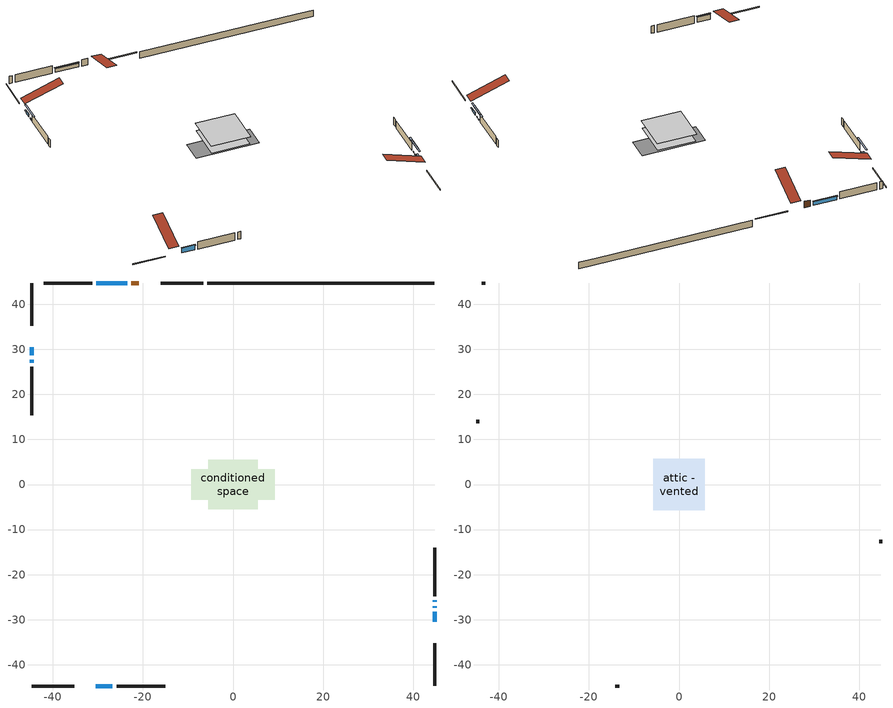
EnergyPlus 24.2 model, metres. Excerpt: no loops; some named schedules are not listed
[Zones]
conditioned space
 floor adiabatic (AdiabaticFloorConstruction): -5.5,-5.5 -5.5,5.5 5.5,5.5 5.5,-5.5 z0.57
 floor foundation (Slab1 construction): -9.23,-3.37 -9.23,3.37 9.23,3.37 9.23,-3.37 z-1.56
 wall outside (RimJoist1 construction): -6.63,44.69 -16.08,44.69 / -44.69,-44.69 -35.25,-44.69 / -44.69,44.69 -44.69,35.25 / 44.69,-44.69 44.69,-35.25 z0.57:0.87
 wall outside (AdiabaticWallConstruction 1): -20.87,44.69 -22.58,44.69 z0.57:2.6
 wall outside (AdiabaticWallConstruction): 44.69,-30.45 44.69,-28.23 z0.57:1.22; -44.69,30.45 -44.69,28.64 z0.57:1.37; 44.69,-27.3 44.69,-26.96 / 44.69,-26.03 44.69,-25.69 / -44.69,27.71 -44.69,27.03 z0.57:0.87; -23.51,44.69 -30.3,44.69 z0.57:1.77; -30.45,-44.69 -26.74,-44.69 z0.57:2.2
 wall outside (Wall1 construction): -31.23,44.69 -42,44.69 / -25.82,-44.69 -15.05,-44.69 / -44.69,26.1 -44.69,15.34 / 44.69,-24.76 44.69,-14 z0.57:3.01
 wall foundation (FoundationWall1 construction): -5.7,44.69,-1.56 -5.7,44.69,0.57 39.66,44.69,0.57 39.66,44.69,0.49 44.69,44.69,0.49 44.69,44.69,-1.56
 window (WindowConstruction): 44.69,-30.45 44.69,-28.23 z0.57:1.22
 window (WindowConstruction 3): -44.69,30.45 -44.69,28.64 z0.57:1.37
 window (WindowConstruction 4): 44.69,-27.3 44.69,-26.96 z0.57:0.87
 window (WindowConstruction 5): 44.69,-26.03 44.69,-25.69 z0.57:0.87
 window (WindowConstruction 6): -44.69,27.71 -44.69,27.03 z0.57:0.87
 window (WindowConstruction 1): -23.51,44.69 -30.3,44.69 z0.57:1.76
 window (WindowConstruction 2): -30.45,-44.69 -26.74,-44.69 z0.57:2.2
 door (Door): -20.87,44.69 -22.58,44.69 z0.57:2.6
 ceiling adiabatic (AdiabaticFloorConstruction): 5.5,-5.5 5.5,5.5 -5.5,5.5 -5.5,-5.5 z0.57
attic - vented
 floor to conditioned space (Floor1 construction Reversed): -5.72,-5.72 -5.72,5.72 5.72,5.72 5.72,-5.72 z3.01
 wall outside (Wall2 construction): -42.93,44.69 -43.77,44.69 / -14.12,-44.69 -13.28,-44.69 / -44.69,14.41 -44.69,13.57 / 44.69,-13.07 44.69,-12.23 z0.57:3.01
 roof outside (Roof1 construction): -19.94,44.69,3.01 -19.94,33.55,6.72 -17.01,33.55,6.72 -17.01,44.69,3.01; -31.38,-44.69,3.01 -31.38,-33.55,6.72 -34.32,-33.55,6.72 -34.32,-44.69,3.01; -44.69,31.38,3.01 -33.55,31.38,6.72 -33.55,34.32,6.72 -44.69,34.32,3.01; 44.69,-31.38,3.01 33.55,-31.38,6.72 33.55,-34.32,6.72 44.69,-34.32,3.01
shading: 44.69,-28.03 44.69,-30.65 45.11,-30.65 45.11,-28.03 z1.42; -44.69,28.44 -44.69,30.65 -45.11,30.65 -45.11,28.44 z1.57; 44.69,-24.32 44.69,-29.94 45.11,-29.94 45.11,-24.32 z3.51; 44.69,-23.05 44.69,-28.67 45.11,-28.67 45.11,-23.05 z3.51; -44.69,24.39 -44.69,30.35 -45.11,30.35 -45.11,24.39 z3.51; -30.5,44.69 -23.31,44.69 -23.31,45.11 -30.5,45.11 z1.97; -26.54,-44.69 -30.65,-44.69 -30.65,-45.11 -26.54,-45.11 z2.4
[Building]
Building 1: Terrain=Suburbs
[Site:Location]
Winnipeg Intl AP_MB: Latitude {deg}=49.91; Longitude {deg}=-97.24; Time Zone {hr}=-6; Elevation {m}=239; Keep Site Location Information=Yes
[Site:GroundTemperature:Shallow]
-2.46526, -5.11642, -5.32873, -4.07063, 0.979979, 6.00706, 10.3653, 13.1261, 13.3606, 11.1152, 6.8681, 1.99523
[Site:WaterMainsTemperature]
Calculation Method=Schedule; Temperature Schedule=mains temperature schedule
[Material] Roughness=Rough; Thermal Absorptance=0.9
Name | Thickness {m} | Conductivity {W/m-K} | Density {kg/m3} | Specific Heat {J/kg-K} | Solar Absorptance | Visible Absorptance
asphalt or fiberglass shingles | 0.00635 | 0.162714 | 1121.4 | 1465.45 | 0.84 | 0.84
ceiling loosefill ins | 0.169333 | 0.0480833 | 16.02 | 1046.75 | 0.7 | 0.7
ceiling stud and cavity | 0.1397 | 0.554794 | 65.682 | 1177.47 | 0.7 | 0.7
concrete 4.0 in. | 0.1016 | 1.803125 | 2242.8 | 837.4 | 0.7 | 0.7
concrete 8.0 in. | 0.2032 | 1.803125 | 2242.8 | 837.4 | 0.7 | 0.7
door material | 0.04445 | 0.053851 | 512.64 | 1214.23 | 0.7 | 0.7
exterior vertical ins | 0.0125472 | 0.029427 | 32.04 | 1214.23 | 0.7 | 0.7
floor covering | 0.0127 | 0.0433444 | 54.468 | 1339.84 | 0.6 | 0.6
floor rigid ins; wall rigid ins | 0.512978 | 0.029427 | 32.04 | 1214.23 | 0.7 | 0.7
floor stud and cavity | 0.1397 | 1.75129 | 37.0049 | 1207.88 | 0.7 | 0.7
furniture material conditioned space 1 | 0.1524 | 0.115458 | 640.8 | 1214.23 | 0.6 | 0.6
gypsum board | 0.0127 | 0.160291 | 801 | 837.4 | 0.6 | 0.6
gypsum board 1 | 0.0127 | 0.160291 | 801 | 837.4 | 0.7 | 0.7
osb sheathing 0.5 in. | 0.0127 | 0.115458 | 512.64 | 1214.23 | 0.7 | 0.7
osb sheathing 0.75 in. | 0.01905 | 0.115458 | 512.64 | 1214.23 | 0.7 | 0.7
rim joist stud and cavity | 0.0508 | 0.434129 | 50.32683 | 1063.81 | 0.6 | 0.6
wall stud and cavity | 0.1397 | 0.114984 | 139.0536 | 1170.24 | 0.7 | 0.7
wall stud and cavity 1 | 0.0889 | 6.1454 | 50.32683 | 1063.81 | 0.6 | 0.6
wall stud and cavity 2 | 0.0889 | 0.380278 | 52.3479 | 1209.89 | 0.7 | 0.7
wall stud and cavity 3 | 0.0889 | 0.391764 | 83.0341 | 1211.67 | 0.7 | 0.7
wood siding | 0.0254 | 0.102417 | 544.68 | 1172.36 | 0.4 | 0.4
wood siding 1 | 0.00254 | 0.102417 | 544.68 | 1172.36 | 0.4 | 0.4
wood siding 2; wood siding 3; wood siding 4 | 0.0254 | 0.102417 | 544.68 | 1172.36 | 0.7 | 0.7
[WindowMaterial:SimpleGlazingSystem]
Name | U-Factor {W/m2-K} | Solar Heat Gain Coefficient
WindowMaterial | 4.59918 | 0.65
WindowMaterial 1 | 1.77949 | 0.56
WindowMaterial 2 | 3.81051 | 0.71
WindowMaterial 3 | 4.36468 | 0.67
WindowMaterial 4 | 3.07009 | 0.43
WindowMaterial 5 | 3.24952 | 0.43
[Construction]
AdiabaticFloorConstruction: floor stud and cavity, floor rigid ins, osb sheathing 0.75 in., floor covering
AdiabaticWallConstruction: wood siding 3, wall rigid ins, wall stud and cavity 2, gypsum board
AdiabaticWallConstruction 1: wood siding 4, wall rigid ins, wall stud and cavity 2, gypsum board
Door: door material
Floor1 construction Reversed: gypsum board, ceiling stud and cavity, ceiling loosefill ins
FoundationWall1 construction: concrete 8.0 in., gypsum board 1
furniture construction conditioned space 1: furniture material conditioned space 1
PartitionWallConstruction: gypsum board, wall stud and cavity 3, gypsum board
RimJoist1 construction: wood siding 2, rim joist stud and cavity
Roof1 construction: asphalt or fiberglass shingles
Slab1 construction: concrete 4.0 in.
Wall1 construction: wood siding, osb sheathing 0.5 in., wall stud and cavity, gypsum board
Wall2 construction: wood siding 1, wall stud and cavity 1
WindowConstruction: WindowMaterial
WindowConstruction 1: WindowMaterial 1
WindowConstruction 2: WindowMaterial 2
WindowConstruction 3: WindowMaterial 3
WindowConstruction 4: WindowMaterial 4
WindowConstruction 5; WindowConstruction 6: WindowMaterial 5
[Zone] Multiplier=1; Part of Total Floor Area=Yes
Name | Volume {m3}
attic - vented | 78.9691
conditioned space | 613.5
[Space]
Name | Zone | Volume {m3}
attic - vented 1 | attic - vented | 78.9691
conditioned space 1 | conditioned space | 613.5
[ZoneInfiltration:EffectiveLeakageArea]
infil attic - vented 1: Zone or Space=attic - vented 1; Schedule=Always On Discrete; Effective Air Leakage Area {cm2}=4364.67; Stack Coefficient=0.000427906; Wind Coefficient=1.39764e-05
[ZoneMixing]
whole house fan mix: Zone or Space=attic - vented; Schedule=Always On Continuous; Design Flow Rate Calculation Method=Flow/Zone; Design Flow Rate {m3/s}=0; Source Zone or Space=conditioned space
[SurfaceProperty:ExposedFoundationPerimeter]
Slab1: Exposed Perimeter Calculation Method=TotalExposedPerimeter; Total Exposed Perimeter {m}=50.395
[InternalMass] Zone or ZoneList=conditioned space; Space or SpaceList=conditioned space 1
Name | Construction | Surface Area {m2}
furniture mass conditioned space 1 | furniture construction conditioned space 1 | 98.1602
partition wall mass | PartitionWallConstruction | 245.401
[Lights]
interior lighting: Zone or ZoneList or Space or SpaceList=conditioned space 1; Schedule=interior lighting schedule; Design Level Calculation Method=LightingLevel; Lighting Level {W}=343.2; Return Air Fraction=0; Fraction Radiant=0.6; Fraction Visible=0.2; Fraction Replaceable=1
[People]
occupants: Zone or ZoneList or Space or SpaceList=conditioned space 1; Number of People Schedule=occupants schedule; Number of People Calculation Method=People; Number of People=3; Fraction Radiant=0.314171; Sensible Heat Fraction=0.56303; Activity Level Schedule=occupants activity schedule; Carbon Dioxide Generation Rate {m3/s-W}=0; Enable ASHRAE 55 Comfort Warnings=No; Mean Radiant Temperature Calculation Type=EnclosureAveraged
[ElectricEquipment] Zone or ZoneList or Space or SpaceList=conditioned space 1; Design Level Calculation Method=EquipmentLevel
Name | Schedule | Design Level {W} | Fraction Latent | Fraction Radiant | Fraction Lost
clothes dryer | clothes dryer schedule | 140.772 | 0.015 | 0.081 | 0.85
clothes washer | clothes washer schedule | 32.1985 | 0.03 | 0.162 | 0.7
cooking range | cooking range schedule | 215.147 | 0.08 | 0.432 | 0.2
dishwasher | dishwasher schedule | 66.8632 | 0.3 | 0.18 | 0.4
fridge | fridge schedule | 72.9452 | 0 | 0.6 | 0
mech vent house fan | mech vent house fan schedule | 10 | 0 | 0 | 1
mech vent house fan cfis | mech vent house fan cfis schedule | 0 | 0 | 0 | 0
misc plug loads | misc plug loads schedule | 494.7 | 0.045 | 0.513 | 0.1
whole house fan | Always On Discrete | 0 | 0 | 0 | 1
[OtherEquipment] Zone or ZoneList or Space or SpaceList=conditioned space 1; Design Level Calculation Method=EquipmentLevel
Name | Fuel Type | Schedule | Design Level {W} | Fraction Latent | Fraction Radiant | Fraction Lost
clothes dryer 1 | Electricity | clothes dryer schedule | 0 | 0.015 | 0.081 | 0.85
cooking range 1 | Electricity | cooking range schedule | 0 | 0.08 | 0.432 | 0.2
general water use latent | None | general water use schedule | 62.594 | 1 | 0 | 0
general water use sensible | None | general water use schedule | -61.6891 | 0 | 0.6 | 0
mech vent house fan latent load | None | Always On Discrete | 0 | 1 | 0 | 0
mech vent house fan sensible load | None | Always On Discrete | 0 | 0 | 0 | 0
water heater energy adjustment1 | NaturalGas | Always On Discrete | 0.01 | 0 | 0 | 1
[ZoneInfiltration:DesignFlowRate] Zone or ZoneList or Space or SpaceList=conditioned space 1; Schedule=Always On Discrete; Design Flow Rate Calculation Method=Flow/Zone; Design Flow Rate {m3/s}=0
infil flow; natural vent flow; whole house fan flow
[AvailabilityManager:Scheduled]
central ac and furnace airloop Availability Manager: Schedule=Always On Discrete
[Foundation:Kiva]
Foundation Kiva 1: Initial Indoor Air Temperature {C}=21; Wall Height Above Grade {m}=0.570006; Wall Depth Below Slab {m}=0.2032; Custom Block Material Name 1=exterior vertical ins; Custom Block Depth 1 {m}=2.13; Custom Block X Position 1 {m}=0.2159; Custom Block Z Position 1 {m}=0
[Foundation:Kiva:Settings]
Soil Conductivity {W/m-K}=0.849921; Soil Density {kg/m3}=1842.3; Soil Specific Heat {J/kg-K}=418.7; Ground Solar Absorptivity=0.9; Ground Thermal Absorptivity=0.9; Ground Surface Roughness {m}=0.03; Far-Field Width {m}=40; Deep-Ground Boundary Condition=ZeroFlux; Deep-Ground Depth {m}=40; Minimum Cell Dimension {m}=0.2; Maximum Cell Growth Coefficient=3; Simulation Timestep=Timestep
[Exterior:Lights]
exterior lighting: Schedule=exterior lighting schedule; Design Level {W}=75.6
[EnergyManagementSystem:GlobalVariable]
central_ac_and_furnace_airloop_Fan_RTF
infil_program_Qfan
infil_program_Qinf
natural_vent_program_Qnv
natural_vent_program_Qwhf
[EnergyManagementSystem:Sensor]
Name | Output:Variable or Output:Meter Index Key | Output:Variable or Output:Meter
airflow_gain | infil flow | Infiltration Sensible Heat Gain Energy
airflow_gain_1 | natural vent flow | Infiltration Sensible Heat Gain Energy
airflow_gain_2 | whole house fan flow | Infiltration Sensible Heat Gain Energy
airflow_loss | infil flow | Infiltration Sensible Heat Loss Energy
airflow_loss_1 | natural vent flow | Infiltration Sensible Heat Loss Energy
airflow_loss_2 | whole house fan flow | Infiltration Sensible Heat Loss Energy
clg_load_cond |  | Cooling:EnergyTransfer:Zone:CONDITIONED SPACE
clg_sp_s; clg_sp_s_1 | cooling setpoint | Schedule Value
clothes_dryer_exhaust_0_sch_s | clothes dryer exhaust 0 schedule | Schedule Value
cool_season | cooling season schedule | Schedule Value
htg_load_cond |  | Heating:EnergyTransfer:Zone:CONDITIONED SPACE
htg_sp_s; htg_sp_s_1 | heating setpoint | Schedule Value
ig_ee_conv | clothes dryer | Electric Equipment Convective Heating Energy
ig_ee_conv_2 | cooking range | Electric Equipment Convective Heating Energy
ig_ee_conv_4 | fridge | Electric Equipment Convective Heating Energy
ig_ee_conv_5 | misc plug loads | Electric Equipment Convective Heating Energy
ig_ee_conv_6 | whole house fan | Electric Equipment Convective Heating Energy
ig_ee_rad | clothes dryer | Electric Equipment Radiant Heating Energy
ig_ee_rad_2 | cooking range | Electric Equipment Radiant Heating Energy
ig_ee_rad_4 | fridge | Electric Equipment Radiant Heating Energy
ig_ee_rad_5 | misc plug loads | Electric Equipment Radiant Heating Energy
ig_ee_rad_6 | whole house fan | Electric Equipment Radiant Heating Energy
ig_lgt_conv | interior lighting | Lights Convective Heating Energy
ig_lgt_rad | interior lighting | Lights Radiant Heating Energy
ig_lgt_vis | interior lighting | Lights Visible Radiation Heating Energy
ig_oe_conv | clothes dryer 1 | Other Equipment Convective Heating Energy
ig_oe_conv_1 | cooking range 1 | Other Equipment Convective Heating Energy
ig_oe_conv_2 | general water use latent | Other Equipment Convective Heating Energy
ig_oe_conv_3 | general water use sensible | Other Equipment Convective Heating Energy
ig_oe_conv_4 | water heater energy adjustment1 | Other Equipment Convective Heating Energy
ig_oe_rad | clothes dryer 1 | Other Equipment Radiant Heating Energy
ig_oe_rad_1 | cooking range 1 | Other Equipment Radiant Heating Energy
ig_oe_rad_2 | general water use latent | Other Equipment Radiant Heating Energy
ig_oe_rad_3 | general water use sensible | Other Equipment Radiant Heating Energy
ig_oe_rad_4 | water heater energy adjustment1 | Other Equipment Radiant Heating Energy
ig_ppl_conv | occupants | People Convective Heating Energy
ig_ppl_rad | occupants | People Radiant Heating Energy
im_conv | furniture mass conditioned space 1 | Surface Inside Face Convection Heat Gain Energy
im_conv_1 | partition wall mass | Surface Inside Face Convection Heat Gain Energy
im_ig | furniture mass conditioned space 1 | Surface Inside Face Internal Gains Radiation Heat Gain Energy
im_ig_1 | partition wall mass | Surface Inside Face Internal Gains Radiation Heat Gain Energy
im_lgt | furniture mass conditioned space 1 | Surface Inside Face Lights Radiation Heat Gain Energy
im_lgt_1 | partition wall mass | Surface Inside Face Lights Radiation Heat Gain Energy
im_sol | furniture mass conditioned space 1 | Surface Inside Face Solar Radiation Heat Gain Energy
im_sol_1 | partition wall mass | Surface Inside Face Solar Radiation Heat Gain Energy
im_surf | furniture mass conditioned space 1 | Surface Inside Face Net Surface Thermal Radiation Heat Gain Energy
im_surf_1 | partition wall mass | Surface Inside Face Net Surface Thermal Radiation Heat Gain Energy
mv_conv | mech vent house fan | Electric Equipment Convective Heating Energy
mv_conv_1 | mech vent house fan cfis | Electric Equipment Convective Heating Energy
mv_conv_2 | mech vent house fan latent load | Other Equipment Convective Heating Energy
mv_conv_3 | mech vent house fan sensible load | Other Equipment Convective Heating Energy
mv_rad | mech vent house fan | Electric Equipment Radiant Heating Energy
mv_rad_1 | mech vent house fan cfis | Electric Equipment Radiant Heating Energy
mv_rad_2 | mech vent house fan latent load | Other Equipment Radiant Heating Energy
mv_rad_3 | mech vent house fan sensible load | Other Equipment Radiant Heating Energy
natural_vent_s | natural vent schedule | Schedule Value
out_pb_s |  | Site Outdoor Air Barometric Pressure
out_wt_s |  | Site Outdoor Air Humidity Ratio
site_vw_s |  | Site Wind Speed
ss_back_out | Window1 | Surface Window Shortwave from Zone Back Out Window Heat Transfer Rate
ss_back_out_1 | Window11 | Surface Window Shortwave from Zone Back Out Window Heat Transfer Rate
ss_back_out_2 | Window13 | Surface Window Shortwave from Zone Back Out Window Heat Transfer Rate
ss_back_out_3 | Window14 | Surface Window Shortwave from Zone Back Out Window Heat Transfer Rate
ss_back_out_4 | Window15 | Surface Window Shortwave from Zone Back Out Window Heat Transfer Rate
ss_back_out_5 | Window4 | Surface Window Shortwave from Zone Back Out Window Heat Transfer Rate
ss_back_out_6 | Window9 | Surface Window Shortwave from Zone Back Out Window Heat Transfer Rate
ss_conv | Door1 | Surface Inside Face Convection Heat Gain Energy
ss_conv_1 | Window1 | Surface Inside Face Convection Heat Gain Energy
ss_conv_2 | Window11 | Surface Inside Face Convection Heat Gain Energy
ss_conv_3 | Window13 | Surface Inside Face Convection Heat Gain Energy
ss_conv_4 | Window14 | Surface Inside Face Convection Heat Gain Energy
ss_conv_5 | Window15 | Surface Inside Face Convection Heat Gain Energy
ss_conv_6 | Window4 | Surface Inside Face Convection Heat Gain Energy
ss_conv_7 | Window9 | Surface Inside Face Convection Heat Gain Energy
ss_ig | Door1 | Surface Inside Face Internal Gains Radiation Heat Gain Energy
ss_ig_1 | Window1 | Surface Inside Face Internal Gains Radiation Heat Gain Energy
ss_ig_2 | Window11 | Surface Inside Face Internal Gains Radiation Heat Gain Energy
ss_ig_3 | Window13 | Surface Inside Face Internal Gains Radiation Heat Gain Energy
ss_ig_4 | Window14 | Surface Inside Face Internal Gains Radiation Heat Gain Energy
ss_ig_5 | Window15 | Surface Inside Face Internal Gains Radiation Heat Gain Energy
ss_ig_6 | Window4 | Surface Inside Face Internal Gains Radiation Heat Gain Energy
ss_ig_7 | Window9 | Surface Inside Face Internal Gains Radiation Heat Gain Energy
ss_lgt | Door1 | Surface Inside Face Lights Radiation Heat Gain Energy
ss_sol | Door1 | Surface Inside Face Solar Radiation Heat Gain Energy
ss_surf | Door1 | Surface Inside Face Net Surface Thermal Radiation Heat Gain Energy
ss_surf_1 | Window1 | Surface Inside Face Net Surface Thermal Radiation Heat Gain Energy
ss_surf_2 | Window11 | Surface Inside Face Net Surface Thermal Radiation Heat Gain Energy
ss_surf_3 | Window13 | Surface Inside Face Net Surface Thermal Radiation Heat Gain Energy
ss_surf_4 | Window14 | Surface Inside Face Net Surface Thermal Radiation Heat Gain Energy
ss_surf_5 | Window15 | Surface Inside Face Net Surface Thermal Radiation Heat Gain Energy
ss_surf_6 | Window4 | Surface Inside Face Net Surface Thermal Radiation Heat Gain Energy
ss_surf_7 | Window9 | Surface Inside Face Net Surface Thermal Radiation Heat Gain Energy
ss_trans_in | Window1 | Surface Window Transmitted Solar Radiation Rate
ss_trans_in_1 | Window11 | Surface Window Transmitted Solar Radiation Rate
ss_trans_in_2 | Window13 | Surface Window Transmitted Solar Radiation Rate
ss_trans_in_3 | Window14 | Surface Window Transmitted Solar Radiation Rate
ss_trans_in_4 | Window15 | Surface Window Transmitted Solar Radiation Rate
ss_trans_in_5 | Window4 | Surface Window Transmitted Solar Radiation Rate
ss_trans_in_6 | Window9 | Surface Window Transmitted Solar Radiation Rate
ss_trans_out | Window1 | Surface Inside Face Initial Transmitted Diffuse Transmitted Out Window Solar Radiation Rate
ss_trans_out_1 | Window11 | Surface Inside Face Initial Transmitted Diffuse Transmitted Out Window Solar Radiation Rate
ss_trans_out_2 | Window13 | Surface Inside Face Initial Transmitted Diffuse Transmitted Out Window Solar Radiation Rate
ss_trans_out_3 | Window14 | Surface Inside Face Initial Transmitted Diffuse Transmitted Out Window Solar Radiation Rate
ss_trans_out_4 | Window15 | Surface Inside Face Initial Transmitted Diffuse Transmitted Out Window Solar Radiation Rate
ss_trans_out_5 | Window4 | Surface Inside Face Initial Transmitted Diffuse Transmitted Out Window Solar Radiation Rate
ss_trans_out_6 | Window9 | Surface Inside Face Initial Transmitted Diffuse Transmitted Out Window Solar Radiation Rate
s_conv | Floor1 | Surface Inside Face Convection Heat Gain Energy
s_conv_1 | FoundationWall1 | Surface Inside Face Convection Heat Gain Energy
s_conv_10 | Wall1:180 | Surface Inside Face Convection Heat Gain Energy
s_conv_11 | Wall1:270 | Surface Inside Face Convection Heat Gain Energy
s_conv_12 | Wall1:90 | Surface Inside Face Convection Heat Gain Energy
s_conv_2 | inferred conditioned ceiling | Surface Inside Face Convection Heat Gain Energy
s_conv_3 | inferred conditioned floor | Surface Inside Face Convection Heat Gain Energy
s_conv_4 | RimJoist1:0 | Surface Inside Face Convection Heat Gain Energy
s_conv_5 | RimJoist1:180 | Surface Inside Face Convection Heat Gain Energy
s_conv_6 | RimJoist1:270 | Surface Inside Face Convection Heat Gain Energy
s_conv_7 | RimJoist1:90 | Surface Inside Face Convection Heat Gain Energy
s_conv_8 | Slab1 | Surface Inside Face Convection Heat Gain Energy
s_conv_9 | Wall1:0 | Surface Inside Face Convection Heat Gain Energy
s_ig | Floor1 | Surface Inside Face Internal Gains Radiation Heat Gain Energy
s_ig_1 | FoundationWall1 | Surface Inside Face Internal Gains Radiation Heat Gain Energy
s_ig_10 | Wall1:180 | Surface Inside Face Internal Gains Radiation Heat Gain Energy
s_ig_11 | Wall1:270 | Surface Inside Face Internal Gains Radiation Heat Gain Energy
s_ig_12 | Wall1:90 | Surface Inside Face Internal Gains Radiation Heat Gain Energy
s_ig_2 | inferred conditioned ceiling | Surface Inside Face Internal Gains Radiation Heat Gain Energy
s_ig_3 | inferred conditioned floor | Surface Inside Face Internal Gains Radiation Heat Gain Energy
s_ig_4 | RimJoist1:0 | Surface Inside Face Internal Gains Radiation Heat Gain Energy
s_ig_5 | RimJoist1:180 | Surface Inside Face Internal Gains Radiation Heat Gain Energy
s_ig_6 | RimJoist1:270 | Surface Inside Face Internal Gains Radiation Heat Gain Energy
s_ig_7 | RimJoist1:90 | Surface Inside Face Internal Gains Radiation Heat Gain Energy
s_ig_8 | Slab1 | Surface Inside Face Internal Gains Radiation Heat Gain Energy
s_ig_9 | Wall1:0 | Surface Inside Face Internal Gains Radiation Heat Gain Energy
s_lgt | Floor1 | Surface Inside Face Lights Radiation Heat Gain Energy
s_lgt_1 | FoundationWall1 | Surface Inside Face Lights Radiation Heat Gain Energy
s_lgt_10 | Wall1:180 | Surface Inside Face Lights Radiation Heat Gain Energy
s_lgt_11 | Wall1:270 | Surface Inside Face Lights Radiation Heat Gain Energy
s_lgt_12 | Wall1:90 | Surface Inside Face Lights Radiation Heat Gain Energy
s_lgt_2 | inferred conditioned ceiling | Surface Inside Face Lights Radiation Heat Gain Energy
s_lgt_3 | inferred conditioned floor | Surface Inside Face Lights Radiation Heat Gain Energy
s_lgt_4 | RimJoist1:0 | Surface Inside Face Lights Radiation Heat Gain Energy
s_lgt_5 | RimJoist1:180 | Surface Inside Face Lights Radiation Heat Gain Energy
s_lgt_6 | RimJoist1:270 | Surface Inside Face Lights Radiation Heat Gain Energy
s_lgt_7 | RimJoist1:90 | Surface Inside Face Lights Radiation Heat Gain Energy
s_lgt_8 | Slab1 | Surface Inside Face Lights Radiation Heat Gain Energy
s_lgt_9 | Wall1:0 | Surface Inside Face Lights Radiation Heat Gain Energy
s_sol | Floor1 | Surface Inside Face Solar Radiation Heat Gain Energy
s_sol_1 | FoundationWall1 | Surface Inside Face Solar Radiation Heat Gain Energy
s_sol_10 | Wall1:180 | Surface Inside Face Solar Radiation Heat Gain Energy
s_sol_11 | Wall1:270 | Surface Inside Face Solar Radiation Heat Gain Energy
s_sol_12 | Wall1:90 | Surface Inside Face Solar Radiation Heat Gain Energy
s_sol_2 | inferred conditioned ceiling | Surface Inside Face Solar Radiation Heat Gain Energy
s_sol_3 | inferred conditioned floor | Surface Inside Face Solar Radiation Heat Gain Energy
s_sol_4 | RimJoist1:0 | Surface Inside Face Solar Radiation Heat Gain Energy
s_sol_5 | RimJoist1:180 | Surface Inside Face Solar Radiation Heat Gain Energy
s_sol_6 | RimJoist1:270 | Surface Inside Face Solar Radiation Heat Gain Energy
s_sol_7 | RimJoist1:90 | Surface Inside Face Solar Radiation Heat Gain Energy
s_sol_8 | Slab1 | Surface Inside Face Solar Radiation Heat Gain Energy
s_sol_9 | Wall1:0 | Surface Inside Face Solar Radiation Heat Gain Energy
s_surf | Floor1 | Surface Inside Face Net Surface Thermal Radiation Heat Gain Energy
s_surf_1 | FoundationWall1 | Surface Inside Face Net Surface Thermal Radiation Heat Gain Energy
s_surf_10 | Wall1:180 | Surface Inside Face Net Surface Thermal Radiation Heat Gain Energy
s_surf_11 | Wall1:270 | Surface Inside Face Net Surface Thermal Radiation Heat Gain Energy
s_surf_12 | Wall1:90 | Surface Inside Face Net Surface Thermal Radiation Heat Gain Energy
s_surf_2 | inferred conditioned ceiling | Surface Inside Face Net Surface Thermal Radiation Heat Gain Energy
s_surf_3 | inferred conditioned floor | Surface Inside Face Net Surface Thermal Radiation Heat Gain Energy
s_surf_4 | RimJoist1:0 | Surface Inside Face Net Surface Thermal Radiation Heat Gain Energy
s_surf_5 | RimJoist1:180 | Surface Inside Face Net Surface Thermal Radiation Heat Gain Energy
s_surf_6 | RimJoist1:270 | Surface Inside Face Net Surface Thermal Radiation Heat Gain Energy
s_surf_7 | RimJoist1:90 | Surface Inside Face Net Surface Thermal Radiation Heat Gain Energy
s_surf_8 | Slab1 | Surface Inside Face Net Surface Thermal Radiation Heat Gain Energy
s_surf_9 | Wall1:0 | Surface Inside Face Net Surface Thermal Radiation Heat Gain Energy
